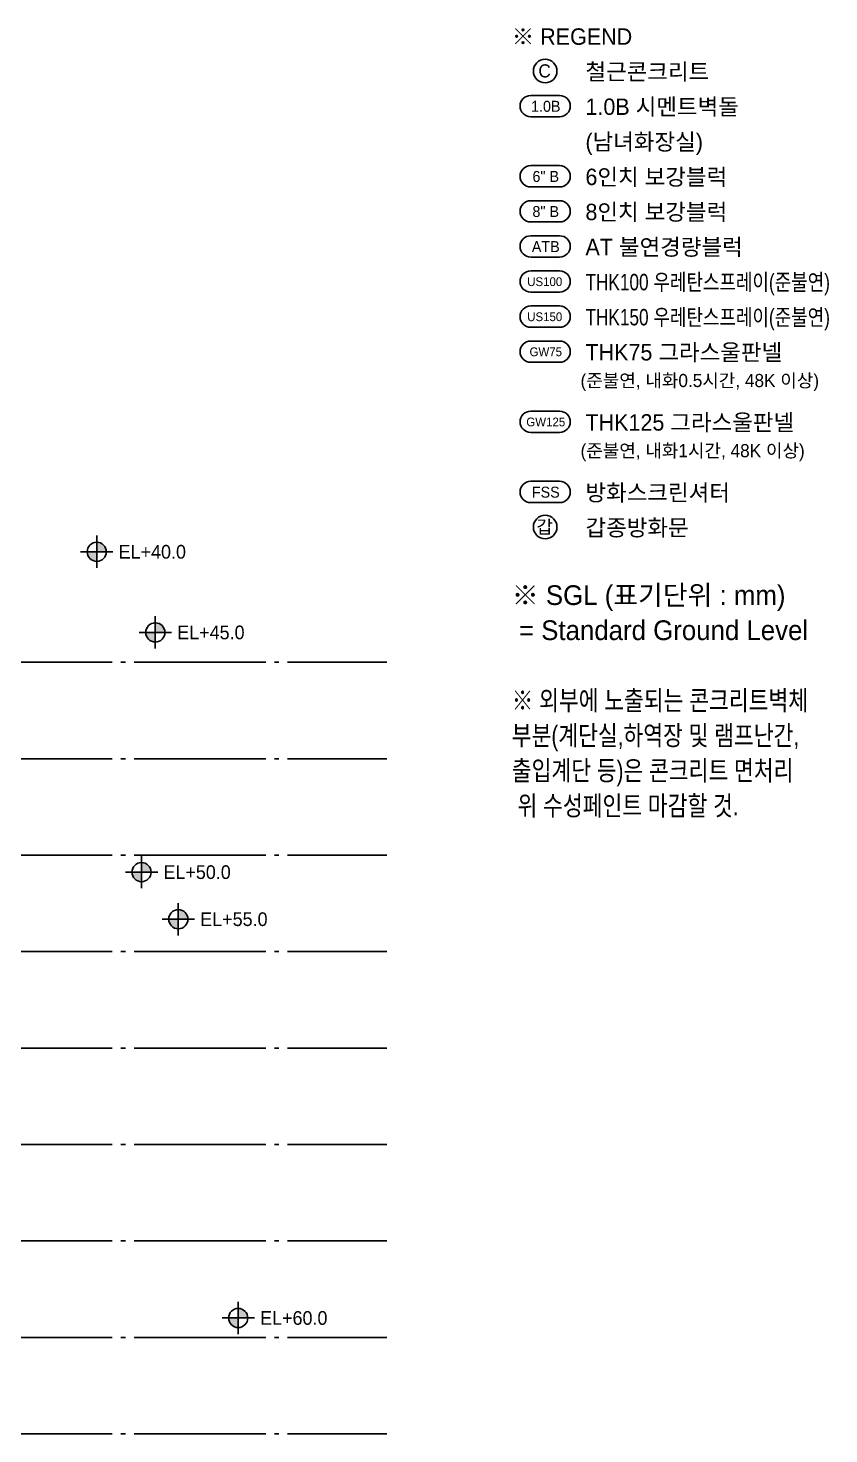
# Model space of a CAD drawing. Header units: millimetres. Extents: x 252735598 to 255219468, y 503841472 to 504550014.
# Drawn here: x 254288177 to 254379468, y 503943955 to 504104270 of the extents above; entities that cross this region are included whole.
import ezdxf
from ezdxf.enums import TextEntityAlignment as Align

# ---------------------------------------------------------------- set-up
doc = ezdxf.new("R2010")
doc.units = ezdxf.units.MM
doc.linetypes.add('CEN', pattern=[35, 30, -2, 1, -2])
for name, color, linetype in [('4A.TEC CEN', 1, 'CEN'), ('4A.TEC TEXT', 7, 'Continuous'), ('4A.TEC TEXT 1', 3, 'Continuous'), ('4A.TEC TEXT 2', 3, 'Continuous'), ('4A.TEC 심볼', 7, 'Continuous'), ('㈜SE&C TEXT', 7, 'Continuous')]:
    doc.layers.add(name, color=color, linetype=linetype)
doc.styles.add('돋움', font='')
doc.styles.get('돋움').set_extended_font_data('돋움')

# ---------------------------------------------------------------- blocks, each defined once
blk = doc.blocks.new('a4w')
at = {"layer": '4A.TEC 심볼'}
for points in [[(-19898, 7460444), (-21873, 7460444, 1), (-21873, 7458989), (-19898, 7458989, 1)], [(-19898, 7455644), (-21873, 7455644, 1), (-21873, 7454189), (-19898, 7454189, 1)], [(-19898, 7453244), (-21873, 7453244, 1), (-21873, 7451789), (-19898, 7451789, 1)], [(-19898, 7450844), (-21873, 7450844, 1), (-21873, 7449389), (-19898, 7449389, 1)], [(-19898, 7448444), (-21873, 7448444, 1), (-21873, 7446989), (-19898, 7446989, 1)], [(-19898, 7446044), (-21873, 7446044, 1), (-21873, 7444589), (-19898, 7444589, 1)], [(-19898, 7443644), (-21873, 7443644, 1), (-21873, 7442189), (-19898, 7442189, 1)], [(-19898, 7438844), (-21873, 7438844, 1), (-21873, 7437389), (-19898, 7437389, 1)], [(-19898, 7434044), (-21873, 7434044, 1), (-21873, 7432589), (-19898, 7432589, 1)]]:
    blk.add_lwpolyline(points, format="xyb", close=True, dxfattribs=at)
for centre in [(-20886, 7462116), (-20886, 7430916)]:
    blk.add_circle(centre, 808, dxfattribs=at)
at = {"layer": '4A.TEC TEXT', "style": '돋움'}
for s, p in [('C', (-20923, 7462128)), ('갑', (-20923, 7430928))]:
    blk.add_text(s, height=900, dxfattribs=at).set_placement(p, align=Align.MIDDLE_CENTER)
for s, height, p in [('1.0B', 750, (-20845, 7459705)), ('6" B', 750, (-20845, 7454905)), ('8" B', 750, (-20845, 7452505)), ('ATB', 750, (-20845, 7450105)), ('US100', 600, (-20916, 7447705)), ('US150', 600, (-20916, 7445305)), ('GW75', 600, (-20845, 7442905)), ('GW125', 600, (-20845, 7438105)), ('FSS', 750, (-20845, 7433305))]:
    blk.add_text(s, height=height, dxfattribs=at).set_placement(p, align=Align.MIDDLE)
at = {"layer": '4A.TEC TEXT 2', "color": 3, "style": '돋움'}
for s, height, p in [('※ REGEND', 1125, (-23170, 7463576)), ('철근콘크리트', 1125, (-18130, 7461176)), ('1.0B 시멘트벽돌', 1125, (-18130, 7458776)), ('(남녀화장실)', 1125, (-18130, 7456376)), ('6인치 보강블럭', 1125, (-18130, 7453976)), ('8인치 보강블럭', 1125, (-18130, 7451576)), ('AT 불연경량블럭', 1125, (-18130, 7449176)), ('THK75 그라스울판넬', 1125, (-18130, 7441976)), ('(준불연, 내화0.5시간, 48K 이상)', 900, (-18466, 7440222)), ('THK125 그라스울판넬', 1125, (-18130, 7437176)), ('(준불연, 내화1시간, 48K 이상)', 900, (-18466, 7435422)), ('방화스크린셔터', 1125, (-18130, 7432376)), ('갑종방화문', 1125, (-18130, 7429976)), ('※ SGL (표기단위 : mm)', 1350, (-23170, 7425176)), (' = Standard Ground Level', 1350, (-23170, 7422776))]:
    blk.add_text(s, height=height, dxfattribs=at).set_placement(p, align=Align.BOTTOM_LEFT)
at = {"layer": '4A.TEC TEXT 2', "color": 3, "style": '돋움', "width": 0.8}
for s, height, p in [('THK100 우레탄스프레이(준불연)', 1125, (-18130, 7446776)), ('THK150 우레탄스프레이(준불연)', 1125, (-18130, 7444376)), ('※ 외부에 노출되는 콘크리트벽체', 1350, (-23170, 7417976)), ('부분(계단실,하역장 및 램프난간,', 1350, (-23170, 7415576)), ('출입계단 등)은 콘크리트 면처리', 1350, (-23170, 7413176)), (' 위 수성페인트 마감할 것.', 1350, (-23170, 7410776))]:
    blk.add_text(s, height=height, dxfattribs=at).set_placement(p, align=Align.BOTTOM_LEFT)
blk = doc.blocks.new('dwgFD3B')
at = {"layer": '4A.TEC CEN', "color": 250, "ltscale": 500}
for p, q in [((49194.51, -92936.83, -3333.33), (358000, -92936.83, -3333.33)), ((49194.51, -103936.83, -3333.33), (358000, -103936.83, -3333.33)), ((49194.51, -114936.83, -3333.33), (358000, -114936.83, -3333.33)), ((49194.51, -125936.83, -3333.33), (358000, -125936.83, -3333.33)), ((49194.51, -136936.83, -3333.33), (358000, -136936.83, -3333.33)), ((49194.51, -147936.83, -3333.33), (358000, -147936.83, -3333.33)), ((49194.51, -158936.83, -3333.33), (358000, -158936.83, -3333.33)), ((49194.51, -169936.83, -3333.33), (358000, -169936.83, -3333.33)), ((49194.51, -180936.83, -3333.33), (358000, -180936.83, -3333.33))]:
    blk.add_line(p, q, dxfattribs=at)
blk = doc.blocks.new('FL-LEVEL1')
at = {"layer": '4A.TEC 심볼', "linetype": 'ByBlock'}
h = blk.add_hatch(color=256, dxfattribs=at)
h.paths.add_polyline_path([(295, 175), (295, 0), (470, 0, 0.414214)])
h.paths.add_polyline_path([(295, 0), (120, 0, 0.414214), (295, -175)])
for p, q in [((295, -295), (295, 295)), ((0, 0), (590, 0))]:
    blk.add_line(p, q, dxfattribs=at)
blk.add_circle((295, 0), 175, dxfattribs=at)
at = {"layer": '4A.TEC TEXT 2', "color": 3, "linetype": 'ByBlock', "style": '돋움'}
blk.add_attdef('FL', text='', height=250, dxfattribs=at).set_placement((695, 0), align=Align.MIDDLE_LEFT)
blk = doc.blocks.new('dwg9CDF')
at = {"layer": '4A.TEC 심볼', "color": 3, "linetype": 'ByBlock'}
ref = blk.add_blockref('FL-LEVEL1', (323089, -80342, 36666), dxfattribs=dict(at, xscale=6.250000000000405, yscale=6.250000000000405, zscale=6.250000000000405))
ref.add_attrib('FL', 'EL+40.0', dxfattribs={"layer": '4A.TEC TEXT 1', "color": 3, "linetype": 'ByBlock', "height": 1562.5, "style": '돋움'}).set_placement((327433, -80342, 36666), align=Align.MIDDLE_LEFT)
ref = blk.add_blockref('FL-LEVEL1', (329769, -89536, 46666), dxfattribs=dict(at, xscale=6.250000000000405, yscale=6.250000000000405, zscale=6.250000000000405))
ref.add_attrib('FL', 'EL+45.0', dxfattribs={"layer": '4A.TEC TEXT 1', "color": 3, "linetype": 'ByBlock', "height": 1562.5, "style": '돋움'}).set_placement((334113, -89536, 46666), align=Align.MIDDLE_LEFT)
ref = blk.add_blockref('FL-LEVEL1', (328195, -116874, 51666), dxfattribs=dict(at, xscale=6.250000000000405, yscale=6.250000000000405, zscale=6.250000000000405))
ref.add_attrib('FL', 'EL+50.0', dxfattribs={"layer": '4A.TEC TEXT 1', "color": 3, "linetype": 'ByBlock', "height": 1562.5, "style": '돋움'}).set_placement((332539, -116874, 51666), align=Align.MIDDLE_LEFT)
ref = blk.add_blockref('FL-LEVEL1', (332391, -122240, 56666), dxfattribs=dict(at, xscale=6.250000000000405, yscale=6.250000000000405, zscale=6.250000000000405))
ref.add_attrib('FL', 'EL+55.0', dxfattribs={"layer": '4A.TEC TEXT 1', "color": 3, "linetype": 'ByBlock', "height": 1562.5, "style": '돋움'}).set_placement((336735, -122240, 56666), align=Align.MIDDLE_LEFT)
ref = blk.add_blockref('FL-LEVEL1', (339218, -167717, 226666), dxfattribs=dict(at, xscale=6.250000000000405, yscale=6.250000000000405, zscale=6.250000000000405))
ref.add_attrib('FL', 'EL+60.0', dxfattribs={"layer": '4A.TEC TEXT 1', "color": 3, "linetype": 'ByBlock', "height": 1562.5, "style": '돋움'}).set_placement((343562, -167717, 226666), align=Align.MIDDLE_LEFT)

msp = doc.modelspace()

# ---------------------------------------------------------------- block references
for name, p in [('dwgFD3B', (253971066.5, 504124891.5, 3333.3)), ('dwg9CDF', (253971066.5, 504124891.5, -1666.7))]:
    msp.add_blockref(name, p)
at = {"layer": '㈜SE&C TEXT', "xscale": 1.666666666666667, "yscale": 1.666666666666667, "zscale": 1.666666666666667}
msp.add_blockref('a4w', (254381933.1, 491662512.1, 3333.3), dxfattribs=at)

doc.saveas('drawing.dxf')
